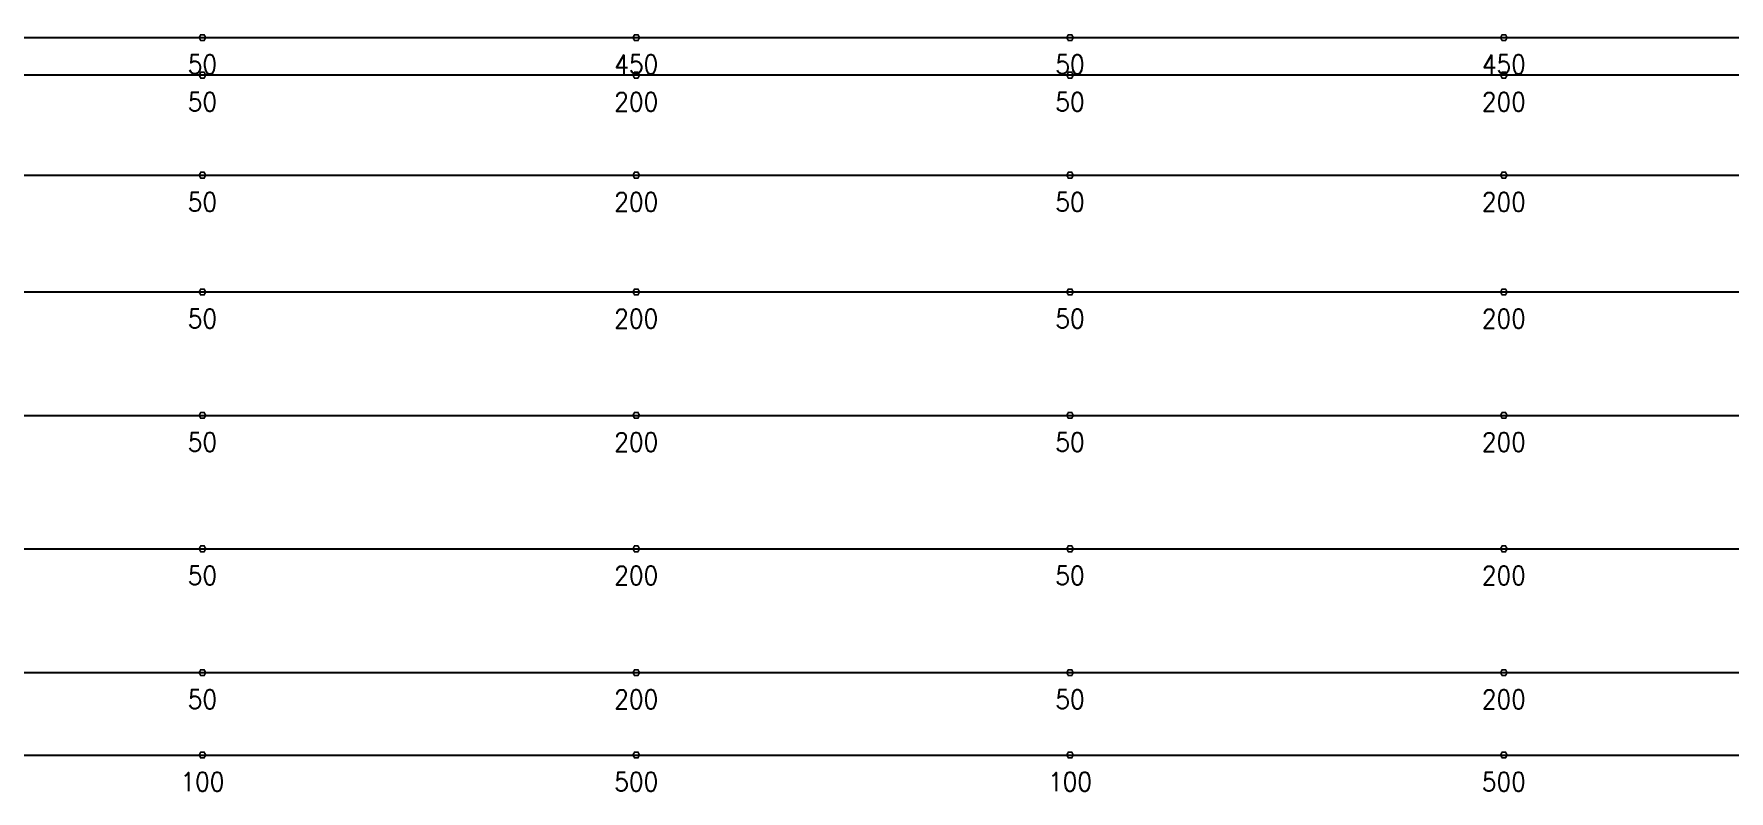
# Model space of a CAD drawing. Header units: millimetres. Extents: x 139404 to 589785, y -24714 to 48110.
# Drawn here: x 406230 to 426550, y 8715 to 17795 of the extents above; entities that cross this region are included whole.
import ezdxf
from ezdxf.enums import TextEntityAlignment as Align

# ---------------------------------------------------------------- set-up
doc = ezdxf.new("R2010")
doc.units = ezdxf.units.MM
doc.layers.get('0').update_dxf_attribs({"lineweight": 20})
doc.layers.add('ARES_TAG', color=3, linetype='Continuous')
doc.layers.add('NDC_S_TENDON', color=10, linetype='Continuous')
doc.layers.add('Current_plane_Column', color=7, linetype='Continuous', true_color=0x4b00ff)
doc.layers.add('NDC_LCAP', color=87, linetype='Continuous', plot=False)
doc.layers.add('NDC_S-TENDON', color=6, linetype='Continuous', lineweight=35)
doc.layers.add('NDC_S_ANNO', color=7, linetype='Continuous', lineweight=20)
doc.styles.add('ARES_BIGTEXT', font='VHARIALN.TTF')
doc.styles.add('ARES_ROMANS_0.36', font='romans.shx', dxfattribs={"width": 0.36, "bigfont": 'vns.shx'})
doc.styles.get("Standard").update_dxf_attribs({"font": 'arial.ttf'})

# ---------------------------------------------------------------- blocks, each defined once
blk = doc.blocks.new('*U189')
at = {"layer": 'NDC_S_TENDON'}
blk.add_line((5123, 0), (46414, 0), dxfattribs=at)
at = {"layer": 'ARES_TAG', "style": 'ARES_ROMANS_0.36', "width": 0.36}
blk.add_attdef('S3', text='', height=375, dxfattribs=at).set_placement((-8132, 0), align=Align.MIDDLE_CENTER)
at = {"layer": 'NDC_LCAP', "style": 'ARES_BIGTEXT'}
blk.add_attdef('L', text='', height=350, dxfattribs=at).set_placement((-8863, 0), align=Align.MIDDLE_RIGHT)
blk = doc.blocks.new('*U171')
at = {"layer": 'NDC_S_TENDON'}
blk.add_line((5123, 0), (45824, 0), dxfattribs=at)
at = {"layer": 'ARES_TAG', "style": 'ARES_ROMANS_0.36', "width": 0.36}
blk.add_attdef('S3', text='', height=375, dxfattribs=at).set_placement((-9635, 0), align=Align.MIDDLE_CENTER)
at = {"layer": 'NDC_LCAP', "style": 'ARES_BIGTEXT'}
blk.add_attdef('L', text='', height=350, dxfattribs=at).set_placement((-10366, 0), align=Align.MIDDLE_RIGHT)
blk = doc.blocks.new('*U182')
at = {"layer": 'NDC_S_TENDON'}
blk.add_line((5123, 0), (45799, 0), dxfattribs=at)
at = {"layer": 'ARES_TAG', "style": 'ARES_ROMANS_0.36', "width": 0.36}
blk.add_attdef('S3', text='', height=375, dxfattribs=at).set_placement((-8761, 0), align=Align.MIDDLE_CENTER)
at = {"layer": 'NDC_LCAP', "style": 'ARES_BIGTEXT'}
blk.add_attdef('L', text='', height=350, dxfattribs=at).set_placement((-9492, 0), align=Align.MIDDLE_RIGHT)
blk = doc.blocks.new('*U183')
at = {"layer": 'NDC_S_TENDON'}
blk.add_line((5123, 0), (46209, 0), dxfattribs=at)
at = {"layer": 'ARES_TAG', "style": 'ARES_ROMANS_0.36', "width": 0.36}
blk.add_attdef('S3', text='', height=375, dxfattribs=at).set_placement((-8351, 0), align=Align.MIDDLE_CENTER)
at = {"layer": 'NDC_LCAP', "style": 'ARES_BIGTEXT'}
blk.add_attdef('L', text='', height=350, dxfattribs=at).set_placement((-9082, 0), align=Align.MIDDLE_RIGHT)
blk = doc.blocks.new('*U187')
at = {"layer": 'NDC_S_TENDON'}
blk.add_line((5123, 0), (46286, 0), dxfattribs=at)
at = {"layer": 'ARES_TAG', "style": 'ARES_ROMANS_0.36', "width": 0.36}
blk.add_attdef('S3', text='', height=375, dxfattribs=at).set_placement((-8269, 0), align=Align.MIDDLE_CENTER)
at = {"layer": 'NDC_LCAP', "style": 'ARES_BIGTEXT'}
blk.add_attdef('L', text='', height=350, dxfattribs=at).set_placement((-9000, 0), align=Align.MIDDLE_RIGHT)
blk = doc.blocks.new('*U188')
at = {"layer": 'NDC_S_TENDON'}
blk.add_line((5123, 0), (46440, 0), dxfattribs=at)
at = {"layer": 'ARES_TAG', "style": 'ARES_ROMANS_0.36', "width": 0.36}
blk.add_attdef('S3', text='', height=375, dxfattribs=at).set_placement((-8115, 0), align=Align.MIDDLE_CENTER)
at = {"layer": 'NDC_LCAP', "style": 'ARES_BIGTEXT'}
blk.add_attdef('L', text='', height=350, dxfattribs=at).set_placement((-8846, 0), align=Align.MIDDLE_RIGHT)
blk = doc.blocks.new('*U174')
at = {"layer": 'NDC_S_TENDON'}
blk.add_line((-16450, 0), (25150, 0), dxfattribs=at)
at = {"layer": 'ARES_TAG', "style": 'ARES_ROMANS_0.36', "width": 0.36}
blk.add_attdef('S3', text='', height=375, dxfattribs=at).set_placement((-20180, 0), align=Align.MIDDLE_CENTER)
at = {"layer": 'NDC_LCAP', "style": 'ARES_BIGTEXT'}
blk.add_attdef('L', text='', height=350, dxfattribs=at).set_placement((-20911, 0), align=Align.MIDDLE_RIGHT)
blk = doc.blocks.new('*U173')
at = {"layer": 'NDC_S_TENDON'}
blk.add_line((-16450, 0), (25150, 0), dxfattribs=at)
at = {"layer": 'ARES_TAG', "style": 'ARES_ROMANS_0.36', "width": 0.36}
blk.add_attdef('S3', text='', height=375, rotation=0.2908, dxfattribs=at).set_placement((-20180, -19), align=Align.MIDDLE_CENTER)
at = {"layer": 'NDC_LCAP', "style": 'ARES_BIGTEXT'}
blk.add_attdef('L', text='', height=350, rotation=0.2908, dxfattribs=at).set_placement((-20911, -23), align=Align.MIDDLE_RIGHT)
blk = doc.blocks.new('TDX')
at = {"layer": 'NDC_S-TENDON', "linetype": 'Continuous'}
for points, elevation in [([(25690, 8250, 20, 20, 0), (25670, 8285, 20, 20, 0), (25630, 8285, 20, 20, 0), (25610, 8250, 20, 20, 0), (25630, 8215, 20, 20, 0), (25670, 8215, 20, 20, 0)], 2550), ([(25690, 8250, 20, 20, 0), (25670, 8285, 20, 20, 0), (25630, 8285, 20, 20, 0), (25610, 8250, 20, 20, 0), (25630, 8215, 20, 20, 0), (25670, 8215, 20, 20, 0)], 2550), ([(25690, 8250, 20, 20, 0), (25670, 8285, 20, 20, 0), (25630, 8285, 20, 20, 0), (25610, 8250, 20, 20, 0), (25630, 8215, 20, 20, 0), (25670, 8215, 20, 20, 0)], 2622), ([(25690, 8250, 20, 20, 0), (25670, 8285, 20, 20, 0), (25630, 8285, 20, 20, 0), (25610, 8250, 20, 20, 0), (25630, 8215, 20, 20, 0), (25670, 8215, 20, 20, 0)], 2622), ([(30890, 8250, 20, 20, 0), (30870, 8285, 20, 20, 0), (30830, 8285, 20, 20, 0), (30810, 8250, 20, 20, 0), (30830, 8215, 20, 20, 0), (30870, 8215, 20, 20, 0)], 2950), ([(30890, 8250, 20, 20, 0), (30870, 8285, 20, 20, 0), (30830, 8285, 20, 20, 0), (30810, 8250, 20, 20, 0), (30830, 8215, 20, 20, 0), (30870, 8215, 20, 20, 0)], 2950), ([(30890, 8250, 20, 20, 0), (30870, 8285, 20, 20, 0), (30830, 8285, 20, 20, 0), (30810, 8250, 20, 20, 0), (30830, 8215, 20, 20, 0), (30870, 8215, 20, 20, 0)], 2950), ([(30890, 8250, 20, 20, 0), (30870, 8285, 20, 20, 0), (30830, 8285, 20, 20, 0), (30810, 8250, 20, 20, 0), (30830, 8215, 20, 20, 0), (30870, 8215, 20, 20, 0)], 2950), ([(30890, 8250, 20, 20, 0), (30870, 8285, 20, 20, 0), (30830, 8285, 20, 20, 0), (30810, 8250, 20, 20, 0), (30830, 8215, 20, 20, 0), (30870, 8215, 20, 20, 0)], 3022), ([(30890, 8250, 20, 20, 0), (30870, 8285, 20, 20, 0), (30830, 8285, 20, 20, 0), (30810, 8250, 20, 20, 0), (30830, 8215, 20, 20, 0), (30870, 8215, 20, 20, 0)], 3022), ([(30890, 8250, 20, 20, 0), (30870, 8285, 20, 20, 0), (30830, 8285, 20, 20, 0), (30810, 8250, 20, 20, 0), (30830, 8215, 20, 20, 0), (30870, 8215, 20, 20, 0)], 3022), ([(30890, 8250, 20, 20, 0), (30870, 8285, 20, 20, 0), (30830, 8285, 20, 20, 0), (30810, 8250, 20, 20, 0), (30830, 8215, 20, 20, 0), (30870, 8215, 20, 20, 0)], 3022), ([(36090, 8250, 20, 20, 0), (36070, 8285, 20, 20, 0), (36030, 8285, 20, 20, 0), (36010, 8250, 20, 20, 0), (36030, 8215, 20, 20, 0), (36070, 8215, 20, 20, 0)], 2550), ([(36090, 8250, 20, 20, 0), (36070, 8285, 20, 20, 0), (36030, 8285, 20, 20, 0), (36010, 8250, 20, 20, 0), (36030, 8215, 20, 20, 0), (36070, 8215, 20, 20, 0)], 2550), ([(36090, 8250, 20, 20, 0), (36070, 8285, 20, 20, 0), (36030, 8285, 20, 20, 0), (36010, 8250, 20, 20, 0), (36030, 8215, 20, 20, 0), (36070, 8215, 20, 20, 0)], 2622), ([(36090, 8250, 20, 20, 0), (36070, 8285, 20, 20, 0), (36030, 8285, 20, 20, 0), (36010, 8250, 20, 20, 0), (36030, 8215, 20, 20, 0), (36070, 8215, 20, 20, 0)], 2622), ([(41290, 8250, 20, 20, 0), (41270, 8285, 20, 20, 0), (41230, 8285, 20, 20, 0), (41210, 8250, 20, 20, 0), (41230, 8215, 20, 20, 0), (41270, 8215, 20, 20, 0)], 2950), ([(41290, 8250, 20, 20, 0), (41270, 8285, 20, 20, 0), (41230, 8285, 20, 20, 0), (41210, 8250, 20, 20, 0), (41230, 8215, 20, 20, 0), (41270, 8215, 20, 20, 0)], 2950), ([(41290, 8250, 20, 20, 0), (41270, 8285, 20, 20, 0), (41230, 8285, 20, 20, 0), (41210, 8250, 20, 20, 0), (41230, 8215, 20, 20, 0), (41270, 8215, 20, 20, 0)], 2950), ([(41290, 8250, 20, 20, 0), (41270, 8285, 20, 20, 0), (41230, 8285, 20, 20, 0), (41210, 8250, 20, 20, 0), (41230, 8215, 20, 20, 0), (41270, 8215, 20, 20, 0)], 2950), ([(41290, 8250, 20, 20, 0), (41270, 8285, 20, 20, 0), (41230, 8285, 20, 20, 0), (41210, 8250, 20, 20, 0), (41230, 8215, 20, 20, 0), (41270, 8215, 20, 20, 0)], 3022), ([(41290, 8250, 20, 20, 0), (41270, 8285, 20, 20, 0), (41230, 8285, 20, 20, 0), (41210, 8250, 20, 20, 0), (41230, 8215, 20, 20, 0), (41270, 8215, 20, 20, 0)], 3022), ([(41290, 8250, 20, 20, 0), (41270, 8285, 20, 20, 0), (41230, 8285, 20, 20, 0), (41210, 8250, 20, 20, 0), (41230, 8215, 20, 20, 0), (41270, 8215, 20, 20, 0)], 3022), ([(41290, 8250, 20, 20, 0), (41270, 8285, 20, 20, 0), (41230, 8285, 20, 20, 0), (41210, 8250, 20, 20, 0), (41230, 8215, 20, 20, 0), (41270, 8215, 20, 20, 0)], 3022), ([(25690, 7800, 20, 20, 0), (25670, 7834, 20, 20, 0), (25630, 7834, 20, 20, 0), (25610, 7800, 20, 20, 0), (25630, 7765, 20, 20, 0), (25670, 7765, 20, 20, 0)], 2800), ([(25690, 7800, 20, 20, 0), (25670, 7834, 20, 20, 0), (25630, 7834, 20, 20, 0), (25610, 7800, 20, 20, 0), (25630, 7765, 20, 20, 0), (25670, 7765, 20, 20, 0)], 2800), ([(25690, 7800, 20, 20, 0), (25670, 7834, 20, 20, 0), (25630, 7834, 20, 20, 0), (25610, 7800, 20, 20, 0), (25630, 7765, 20, 20, 0), (25670, 7765, 20, 20, 0)], 2872), ([(25690, 7800, 20, 20, 0), (25670, 7834, 20, 20, 0), (25630, 7834, 20, 20, 0), (25610, 7800, 20, 20, 0), (25630, 7765, 20, 20, 0), (25670, 7765, 20, 20, 0)], 2872), ([(30890, 7800, 20, 20, 0), (30870, 7834, 20, 20, 0), (30830, 7834, 20, 20, 0), (30810, 7800, 20, 20, 0), (30830, 7765, 20, 20, 0), (30870, 7765, 20, 20, 0)], 2950), ([(30890, 7800, 20, 20, 0), (30870, 7834, 20, 20, 0), (30830, 7834, 20, 20, 0), (30810, 7800, 20, 20, 0), (30830, 7765, 20, 20, 0), (30870, 7765, 20, 20, 0)], 2950), ([(30890, 7800, 20, 20, 0), (30870, 7834, 20, 20, 0), (30830, 7834, 20, 20, 0), (30810, 7800, 20, 20, 0), (30830, 7765, 20, 20, 0), (30870, 7765, 20, 20, 0)], 2950), ([(30890, 7800, 20, 20, 0), (30870, 7834, 20, 20, 0), (30830, 7834, 20, 20, 0), (30810, 7800, 20, 20, 0), (30830, 7765, 20, 20, 0), (30870, 7765, 20, 20, 0)], 2950), ([(30890, 7800, 20, 20, 0), (30870, 7834, 20, 20, 0), (30830, 7834, 20, 20, 0), (30810, 7800, 20, 20, 0), (30830, 7765, 20, 20, 0), (30870, 7765, 20, 20, 0)], 3022), ([(30890, 7800, 20, 20, 0), (30870, 7834, 20, 20, 0), (30830, 7834, 20, 20, 0), (30810, 7800, 20, 20, 0), (30830, 7765, 20, 20, 0), (30870, 7765, 20, 20, 0)], 3022), ([(30890, 7800, 20, 20, 0), (30870, 7834, 20, 20, 0), (30830, 7834, 20, 20, 0), (30810, 7800, 20, 20, 0), (30830, 7765, 20, 20, 0), (30870, 7765, 20, 20, 0)], 3022), ([(30890, 7800, 20, 20, 0), (30870, 7834, 20, 20, 0), (30830, 7834, 20, 20, 0), (30810, 7800, 20, 20, 0), (30830, 7765, 20, 20, 0), (30870, 7765, 20, 20, 0)], 3022), ([(36090, 7800, 20, 20, 0), (36070, 7834, 20, 20, 0), (36030, 7834, 20, 20, 0), (36010, 7800, 20, 20, 0), (36030, 7765, 20, 20, 0), (36070, 7765, 20, 20, 0)], 2800), ([(36090, 7800, 20, 20, 0), (36070, 7834, 20, 20, 0), (36030, 7834, 20, 20, 0), (36010, 7800, 20, 20, 0), (36030, 7765, 20, 20, 0), (36070, 7765, 20, 20, 0)], 2800), ([(36090, 7800, 20, 20, 0), (36070, 7834, 20, 20, 0), (36030, 7834, 20, 20, 0), (36010, 7800, 20, 20, 0), (36030, 7765, 20, 20, 0), (36070, 7765, 20, 20, 0)], 2872), ([(36090, 7800, 20, 20, 0), (36070, 7834, 20, 20, 0), (36030, 7834, 20, 20, 0), (36010, 7800, 20, 20, 0), (36030, 7765, 20, 20, 0), (36070, 7765, 20, 20, 0)], 2872), ([(41290, 7800, 20, 20, 0), (41270, 7834, 20, 20, 0), (41230, 7834, 20, 20, 0), (41210, 7800, 20, 20, 0), (41230, 7765, 20, 20, 0), (41270, 7765, 20, 20, 0)], 2950), ([(41290, 7800, 20, 20, 0), (41270, 7834, 20, 20, 0), (41230, 7834, 20, 20, 0), (41210, 7800, 20, 20, 0), (41230, 7765, 20, 20, 0), (41270, 7765, 20, 20, 0)], 2950), ([(41290, 7800, 20, 20, 0), (41270, 7834, 20, 20, 0), (41230, 7834, 20, 20, 0), (41210, 7800, 20, 20, 0), (41230, 7765, 20, 20, 0), (41270, 7765, 20, 20, 0)], 2950), ([(41290, 7800, 20, 20, 0), (41270, 7834, 20, 20, 0), (41230, 7834, 20, 20, 0), (41210, 7800, 20, 20, 0), (41230, 7765, 20, 20, 0), (41270, 7765, 20, 20, 0)], 2950), ([(41290, 7800, 20, 20, 0), (41270, 7834, 20, 20, 0), (41230, 7834, 20, 20, 0), (41210, 7800, 20, 20, 0), (41230, 7765, 20, 20, 0), (41270, 7765, 20, 20, 0)], 3022), ([(41290, 7800, 20, 20, 0), (41270, 7834, 20, 20, 0), (41230, 7834, 20, 20, 0), (41210, 7800, 20, 20, 0), (41230, 7765, 20, 20, 0), (41270, 7765, 20, 20, 0)], 3022), ([(41290, 7800, 20, 20, 0), (41270, 7834, 20, 20, 0), (41230, 7834, 20, 20, 0), (41210, 7800, 20, 20, 0), (41230, 7765, 20, 20, 0), (41270, 7765, 20, 20, 0)], 3022), ([(41290, 7800, 20, 20, 0), (41270, 7834, 20, 20, 0), (41230, 7834, 20, 20, 0), (41210, 7800, 20, 20, 0), (41230, 7765, 20, 20, 0), (41270, 7765, 20, 20, 0)], 3022), ([(25690, 6600, 20, 20, 0), (25670, 6635, 20, 20, 0), (25630, 6635, 20, 20, 0), (25610, 6600, 20, 20, 0), (25630, 6565, 20, 20, 0), (25670, 6565, 20, 20, 0)], 2800), ([(25690, 6600, 20, 20, 0), (25670, 6635, 20, 20, 0), (25630, 6635, 20, 20, 0), (25610, 6600, 20, 20, 0), (25630, 6565, 20, 20, 0), (25670, 6565, 20, 20, 0)], 2800), ([(25690, 6600, 20, 20, 0), (25670, 6635, 20, 20, 0), (25630, 6635, 20, 20, 0), (25610, 6600, 20, 20, 0), (25630, 6565, 20, 20, 0), (25670, 6565, 20, 20, 0)], 2872), ([(25690, 6600, 20, 20, 0), (25670, 6635, 20, 20, 0), (25630, 6635, 20, 20, 0), (25610, 6600, 20, 20, 0), (25630, 6565, 20, 20, 0), (25670, 6565, 20, 20, 0)], 2872), ([(30890, 6600, 20, 20, 0), (30870, 6635, 20, 20, 0), (30830, 6635, 20, 20, 0), (30810, 6600, 20, 20, 0), (30830, 6565, 20, 20, 0), (30870, 6565, 20, 20, 0)], 2950), ([(30890, 6600, 20, 20, 0), (30870, 6635, 20, 20, 0), (30830, 6635, 20, 20, 0), (30810, 6600, 20, 20, 0), (30830, 6565, 20, 20, 0), (30870, 6565, 20, 20, 0)], 2950), ([(30890, 6600, 20, 20, 0), (30870, 6635, 20, 20, 0), (30830, 6635, 20, 20, 0), (30810, 6600, 20, 20, 0), (30830, 6565, 20, 20, 0), (30870, 6565, 20, 20, 0)], 2950), ([(30890, 6600, 20, 20, 0), (30870, 6635, 20, 20, 0), (30830, 6635, 20, 20, 0), (30810, 6600, 20, 20, 0), (30830, 6565, 20, 20, 0), (30870, 6565, 20, 20, 0)], 2950), ([(30890, 6600, 20, 20, 0), (30870, 6635, 20, 20, 0), (30830, 6635, 20, 20, 0), (30810, 6600, 20, 20, 0), (30830, 6565, 20, 20, 0), (30870, 6565, 20, 20, 0)], 3022), ([(30890, 6600, 20, 20, 0), (30870, 6635, 20, 20, 0), (30830, 6635, 20, 20, 0), (30810, 6600, 20, 20, 0), (30830, 6565, 20, 20, 0), (30870, 6565, 20, 20, 0)], 3022), ([(30890, 6600, 20, 20, 0), (30870, 6635, 20, 20, 0), (30830, 6635, 20, 20, 0), (30810, 6600, 20, 20, 0), (30830, 6565, 20, 20, 0), (30870, 6565, 20, 20, 0)], 3022), ([(30890, 6600, 20, 20, 0), (30870, 6635, 20, 20, 0), (30830, 6635, 20, 20, 0), (30810, 6600, 20, 20, 0), (30830, 6565, 20, 20, 0), (30870, 6565, 20, 20, 0)], 3022), ([(36090, 6600, 20, 20, 0), (36070, 6635, 20, 20, 0), (36030, 6635, 20, 20, 0), (36010, 6600, 20, 20, 0), (36030, 6565, 20, 20, 0), (36070, 6565, 20, 20, 0)], 2800), ([(36090, 6600, 20, 20, 0), (36070, 6635, 20, 20, 0), (36030, 6635, 20, 20, 0), (36010, 6600, 20, 20, 0), (36030, 6565, 20, 20, 0), (36070, 6565, 20, 20, 0)], 2800), ([(36090, 6600, 20, 20, 0), (36070, 6635, 20, 20, 0), (36030, 6635, 20, 20, 0), (36010, 6600, 20, 20, 0), (36030, 6565, 20, 20, 0), (36070, 6565, 20, 20, 0)], 2872), ([(36090, 6600, 20, 20, 0), (36070, 6635, 20, 20, 0), (36030, 6635, 20, 20, 0), (36010, 6600, 20, 20, 0), (36030, 6565, 20, 20, 0), (36070, 6565, 20, 20, 0)], 2872), ([(41290, 6600, 20, 20, 0), (41270, 6635, 20, 20, 0), (41230, 6635, 20, 20, 0), (41210, 6600, 20, 20, 0), (41230, 6565, 20, 20, 0), (41270, 6565, 20, 20, 0)], 2950), ([(41290, 6600, 20, 20, 0), (41270, 6635, 20, 20, 0), (41230, 6635, 20, 20, 0), (41210, 6600, 20, 20, 0), (41230, 6565, 20, 20, 0), (41270, 6565, 20, 20, 0)], 2950), ([(41290, 6600, 20, 20, 0), (41270, 6635, 20, 20, 0), (41230, 6635, 20, 20, 0), (41210, 6600, 20, 20, 0), (41230, 6565, 20, 20, 0), (41270, 6565, 20, 20, 0)], 2950), ([(41290, 6600, 20, 20, 0), (41270, 6635, 20, 20, 0), (41230, 6635, 20, 20, 0), (41210, 6600, 20, 20, 0), (41230, 6565, 20, 20, 0), (41270, 6565, 20, 20, 0)], 2950), ([(41290, 6600, 20, 20, 0), (41270, 6635, 20, 20, 0), (41230, 6635, 20, 20, 0), (41210, 6600, 20, 20, 0), (41230, 6565, 20, 20, 0), (41270, 6565, 20, 20, 0)], 3022), ([(41290, 6600, 20, 20, 0), (41270, 6635, 20, 20, 0), (41230, 6635, 20, 20, 0), (41210, 6600, 20, 20, 0), (41230, 6565, 20, 20, 0), (41270, 6565, 20, 20, 0)], 3022), ([(41290, 6600, 20, 20, 0), (41270, 6635, 20, 20, 0), (41230, 6635, 20, 20, 0), (41210, 6600, 20, 20, 0), (41230, 6565, 20, 20, 0), (41270, 6565, 20, 20, 0)], 3022), ([(41290, 6600, 20, 20, 0), (41270, 6635, 20, 20, 0), (41230, 6635, 20, 20, 0), (41210, 6600, 20, 20, 0), (41230, 6565, 20, 20, 0), (41270, 6565, 20, 20, 0)], 3022), ([(25690, 5200, 20, 20, 0), (25670, 5235, 20, 20, 0), (25630, 5235, 20, 20, 0), (25610, 5200, 20, 20, 0), (25630, 5165, 20, 20, 0), (25670, 5165, 20, 20, 0)], 2800), ([(25690, 5200, 20, 20, 0), (25670, 5235, 20, 20, 0), (25630, 5235, 20, 20, 0), (25610, 5200, 20, 20, 0), (25630, 5165, 20, 20, 0), (25670, 5165, 20, 20, 0)], 2800), ([(25690, 5200, 20, 20, 0), (25670, 5235, 20, 20, 0), (25630, 5235, 20, 20, 0), (25610, 5200, 20, 20, 0), (25630, 5165, 20, 20, 0), (25670, 5165, 20, 20, 0)], 2872), ([(25690, 5200, 20, 20, 0), (25670, 5235, 20, 20, 0), (25630, 5235, 20, 20, 0), (25610, 5200, 20, 20, 0), (25630, 5165, 20, 20, 0), (25670, 5165, 20, 20, 0)], 2872), ([(30890, 5200, 20, 20, 0), (30870, 5235, 20, 20, 0), (30830, 5235, 20, 20, 0), (30810, 5200, 20, 20, 0), (30830, 5165, 20, 20, 0), (30870, 5165, 20, 20, 0)], 2950), ([(30890, 5200, 20, 20, 0), (30870, 5235, 20, 20, 0), (30830, 5235, 20, 20, 0), (30810, 5200, 20, 20, 0), (30830, 5165, 20, 20, 0), (30870, 5165, 20, 20, 0)], 2950), ([(30890, 5200, 20, 20, 0), (30870, 5235, 20, 20, 0), (30830, 5235, 20, 20, 0), (30810, 5200, 20, 20, 0), (30830, 5165, 20, 20, 0), (30870, 5165, 20, 20, 0)], 2950), ([(30890, 5200, 20, 20, 0), (30870, 5235, 20, 20, 0), (30830, 5235, 20, 20, 0), (30810, 5200, 20, 20, 0), (30830, 5165, 20, 20, 0), (30870, 5165, 20, 20, 0)], 2950), ([(30890, 5200, 20, 20, 0), (30870, 5235, 20, 20, 0), (30830, 5235, 20, 20, 0), (30810, 5200, 20, 20, 0), (30830, 5165, 20, 20, 0), (30870, 5165, 20, 20, 0)], 3022), ([(30890, 5200, 20, 20, 0), (30870, 5235, 20, 20, 0), (30830, 5235, 20, 20, 0), (30810, 5200, 20, 20, 0), (30830, 5165, 20, 20, 0), (30870, 5165, 20, 20, 0)], 3022), ([(30890, 5200, 20, 20, 0), (30870, 5235, 20, 20, 0), (30830, 5235, 20, 20, 0), (30810, 5200, 20, 20, 0), (30830, 5165, 20, 20, 0), (30870, 5165, 20, 20, 0)], 3022), ([(30890, 5200, 20, 20, 0), (30870, 5235, 20, 20, 0), (30830, 5235, 20, 20, 0), (30810, 5200, 20, 20, 0), (30830, 5165, 20, 20, 0), (30870, 5165, 20, 20, 0)], 3022), ([(36090, 5200, 20, 20, 0), (36070, 5235, 20, 20, 0), (36030, 5235, 20, 20, 0), (36010, 5200, 20, 20, 0), (36030, 5165, 20, 20, 0), (36070, 5165, 20, 20, 0)], 2800), ([(36090, 5200, 20, 20, 0), (36070, 5235, 20, 20, 0), (36030, 5235, 20, 20, 0), (36010, 5200, 20, 20, 0), (36030, 5165, 20, 20, 0), (36070, 5165, 20, 20, 0)], 2800), ([(36090, 5200, 20, 20, 0), (36070, 5235, 20, 20, 0), (36030, 5235, 20, 20, 0), (36010, 5200, 20, 20, 0), (36030, 5165, 20, 20, 0), (36070, 5165, 20, 20, 0)], 2872), ([(36090, 5200, 20, 20, 0), (36070, 5235, 20, 20, 0), (36030, 5235, 20, 20, 0), (36010, 5200, 20, 20, 0), (36030, 5165, 20, 20, 0), (36070, 5165, 20, 20, 0)], 2872), ([(41290, 5200, 20, 20, 0), (41270, 5235, 20, 20, 0), (41230, 5235, 20, 20, 0), (41210, 5200, 20, 20, 0), (41230, 5165, 20, 20, 0), (41270, 5165, 20, 20, 0)], 2950), ([(41290, 5200, 20, 20, 0), (41270, 5235, 20, 20, 0), (41230, 5235, 20, 20, 0), (41210, 5200, 20, 20, 0), (41230, 5165, 20, 20, 0), (41270, 5165, 20, 20, 0)], 2950), ([(41290, 5200, 20, 20, 0), (41270, 5235, 20, 20, 0), (41230, 5235, 20, 20, 0), (41210, 5200, 20, 20, 0), (41230, 5165, 20, 20, 0), (41270, 5165, 20, 20, 0)], 2950), ([(41290, 5200, 20, 20, 0), (41270, 5235, 20, 20, 0), (41230, 5235, 20, 20, 0), (41210, 5200, 20, 20, 0), (41230, 5165, 20, 20, 0), (41270, 5165, 20, 20, 0)], 2950), ([(41290, 5200, 20, 20, 0), (41270, 5235, 20, 20, 0), (41230, 5235, 20, 20, 0), (41210, 5200, 20, 20, 0), (41230, 5165, 20, 20, 0), (41270, 5165, 20, 20, 0)], 3022), ([(41290, 5200, 20, 20, 0), (41270, 5235, 20, 20, 0), (41230, 5235, 20, 20, 0), (41210, 5200, 20, 20, 0), (41230, 5165, 20, 20, 0), (41270, 5165, 20, 20, 0)], 3022), ([(41290, 5200, 20, 20, 0), (41270, 5235, 20, 20, 0), (41230, 5235, 20, 20, 0), (41210, 5200, 20, 20, 0), (41230, 5165, 20, 20, 0), (41270, 5165, 20, 20, 0)], 3022), ([(41290, 5200, 20, 20, 0), (41270, 5235, 20, 20, 0), (41230, 5235, 20, 20, 0), (41210, 5200, 20, 20, 0), (41230, 5165, 20, 20, 0), (41270, 5165, 20, 20, 0)], 3022), ([(25690, 3720, 20, 20, 0), (25670, 3755, 20, 20, 0), (25630, 3755, 20, 20, 0), (25610, 3720, 20, 20, 0), (25630, 3685, 20, 20, 0), (25670, 3685, 20, 20, 0)], 2800), ([(25690, 3720, 20, 20, 0), (25670, 3755, 20, 20, 0), (25630, 3755, 20, 20, 0), (25610, 3720, 20, 20, 0), (25630, 3685, 20, 20, 0), (25670, 3685, 20, 20, 0)], 2800), ([(25690, 3720, 20, 20, 0), (25670, 3755, 20, 20, 0), (25630, 3755, 20, 20, 0), (25610, 3720, 20, 20, 0), (25630, 3685, 20, 20, 0), (25670, 3685, 20, 20, 0)], 2872), ([(25690, 3720, 20, 20, 0), (25670, 3755, 20, 20, 0), (25630, 3755, 20, 20, 0), (25610, 3720, 20, 20, 0), (25630, 3685, 20, 20, 0), (25670, 3685, 20, 20, 0)], 2872), ([(30890, 3720, 20, 20, 0), (30870, 3755, 20, 20, 0), (30830, 3755, 20, 20, 0), (30810, 3720, 20, 20, 0), (30830, 3685, 20, 20, 0), (30870, 3685, 20, 20, 0)], 2950), ([(30890, 3720, 20, 20, 0), (30870, 3755, 20, 20, 0), (30830, 3755, 20, 20, 0), (30810, 3720, 20, 20, 0), (30830, 3685, 20, 20, 0), (30870, 3685, 20, 20, 0)], 2950), ([(30890, 3720, 20, 20, 0), (30870, 3755, 20, 20, 0), (30830, 3755, 20, 20, 0), (30810, 3720, 20, 20, 0), (30830, 3685, 20, 20, 0), (30870, 3685, 20, 20, 0)], 2950), ([(30890, 3720, 20, 20, 0), (30870, 3755, 20, 20, 0), (30830, 3755, 20, 20, 0), (30810, 3720, 20, 20, 0), (30830, 3685, 20, 20, 0), (30870, 3685, 20, 20, 0)], 2950), ([(30890, 3720, 20, 20, 0), (30870, 3755, 20, 20, 0), (30830, 3755, 20, 20, 0), (30810, 3720, 20, 20, 0), (30830, 3685, 20, 20, 0), (30870, 3685, 20, 20, 0)], 3022), ([(30890, 3720, 20, 20, 0), (30870, 3755, 20, 20, 0), (30830, 3755, 20, 20, 0), (30810, 3720, 20, 20, 0), (30830, 3685, 20, 20, 0), (30870, 3685, 20, 20, 0)], 3022), ([(30890, 3720, 20, 20, 0), (30870, 3755, 20, 20, 0), (30830, 3755, 20, 20, 0), (30810, 3720, 20, 20, 0), (30830, 3685, 20, 20, 0), (30870, 3685, 20, 20, 0)], 3022), ([(30890, 3720, 20, 20, 0), (30870, 3755, 20, 20, 0), (30830, 3755, 20, 20, 0), (30810, 3720, 20, 20, 0), (30830, 3685, 20, 20, 0), (30870, 3685, 20, 20, 0)], 3022), ([(36090, 3720, 20, 20, 0), (36070, 3755, 20, 20, 0), (36030, 3755, 20, 20, 0), (36010, 3720, 20, 20, 0), (36030, 3685, 20, 20, 0), (36070, 3685, 20, 20, 0)], 2800), ([(36090, 3720, 20, 20, 0), (36070, 3755, 20, 20, 0), (36030, 3755, 20, 20, 0), (36010, 3720, 20, 20, 0), (36030, 3685, 20, 20, 0), (36070, 3685, 20, 20, 0)], 2800), ([(36090, 3720, 20, 20, 0), (36070, 3755, 20, 20, 0), (36030, 3755, 20, 20, 0), (36010, 3720, 20, 20, 0), (36030, 3685, 20, 20, 0), (36070, 3685, 20, 20, 0)], 2872), ([(36090, 3720, 20, 20, 0), (36070, 3755, 20, 20, 0), (36030, 3755, 20, 20, 0), (36010, 3720, 20, 20, 0), (36030, 3685, 20, 20, 0), (36070, 3685, 20, 20, 0)], 2872), ([(41290, 3720, 20, 20, 0), (41270, 3755, 20, 20, 0), (41230, 3755, 20, 20, 0), (41210, 3720, 20, 20, 0), (41230, 3685, 20, 20, 0), (41270, 3685, 20, 20, 0)], 2950), ([(41290, 3720, 20, 20, 0), (41270, 3755, 20, 20, 0), (41230, 3755, 20, 20, 0), (41210, 3720, 20, 20, 0), (41230, 3685, 20, 20, 0), (41270, 3685, 20, 20, 0)], 2950), ([(41290, 3720, 20, 20, 0), (41270, 3755, 20, 20, 0), (41230, 3755, 20, 20, 0), (41210, 3720, 20, 20, 0), (41230, 3685, 20, 20, 0), (41270, 3685, 20, 20, 0)], 2950), ([(41290, 3720, 20, 20, 0), (41270, 3755, 20, 20, 0), (41230, 3755, 20, 20, 0), (41210, 3720, 20, 20, 0), (41230, 3685, 20, 20, 0), (41270, 3685, 20, 20, 0)], 2950), ([(41290, 3720, 20, 20, 0), (41270, 3755, 20, 20, 0), (41230, 3755, 20, 20, 0), (41210, 3720, 20, 20, 0), (41230, 3685, 20, 20, 0), (41270, 3685, 20, 20, 0)], 3022), ([(41290, 3720, 20, 20, 0), (41270, 3755, 20, 20, 0), (41230, 3755, 20, 20, 0), (41210, 3720, 20, 20, 0), (41230, 3685, 20, 20, 0), (41270, 3685, 20, 20, 0)], 3022), ([(41290, 3720, 20, 20, 0), (41270, 3755, 20, 20, 0), (41230, 3755, 20, 20, 0), (41210, 3720, 20, 20, 0), (41230, 3685, 20, 20, 0), (41270, 3685, 20, 20, 0)], 3022), ([(41290, 3720, 20, 20, 0), (41270, 3755, 20, 20, 0), (41230, 3755, 20, 20, 0), (41210, 3720, 20, 20, 0), (41230, 3685, 20, 20, 0), (41270, 3685, 20, 20, 0)], 3022), ([(25690, 2120, 20, 20, 0), (25670, 2155, 20, 20, 0), (25630, 2155, 20, 20, 0), (25610, 2120, 20, 20, 0), (25630, 2085, 20, 20, 0), (25670, 2085, 20, 20, 0)], 2800), ([(25690, 2120, 20, 20, 0), (25670, 2155, 20, 20, 0), (25630, 2155, 20, 20, 0), (25610, 2120, 20, 20, 0), (25630, 2085, 20, 20, 0), (25670, 2085, 20, 20, 0)], 2800), ([(25690, 2120, 20, 20, 0), (25670, 2155, 20, 20, 0), (25630, 2155, 20, 20, 0), (25610, 2120, 20, 20, 0), (25630, 2085, 20, 20, 0), (25670, 2085, 20, 20, 0)], 2872), ([(25690, 2120, 20, 20, 0), (25670, 2155, 20, 20, 0), (25630, 2155, 20, 20, 0), (25610, 2120, 20, 20, 0), (25630, 2085, 20, 20, 0), (25670, 2085, 20, 20, 0)], 2872), ([(30890, 2120, 20, 20, 0), (30870, 2155, 20, 20, 0), (30830, 2155, 20, 20, 0), (30810, 2120, 20, 20, 0), (30830, 2085, 20, 20, 0), (30870, 2085, 20, 20, 0)], 2950), ([(30890, 2120, 20, 20, 0), (30870, 2155, 20, 20, 0), (30830, 2155, 20, 20, 0), (30810, 2120, 20, 20, 0), (30830, 2085, 20, 20, 0), (30870, 2085, 20, 20, 0)], 2950), ([(30890, 2120, 20, 20, 0), (30870, 2155, 20, 20, 0), (30830, 2155, 20, 20, 0), (30810, 2120, 20, 20, 0), (30830, 2085, 20, 20, 0), (30870, 2085, 20, 20, 0)], 2950), ([(30890, 2120, 20, 20, 0), (30870, 2155, 20, 20, 0), (30830, 2155, 20, 20, 0), (30810, 2120, 20, 20, 0), (30830, 2085, 20, 20, 0), (30870, 2085, 20, 20, 0)], 2950), ([(30890, 2120, 20, 20, 0), (30870, 2155, 20, 20, 0), (30830, 2155, 20, 20, 0), (30810, 2120, 20, 20, 0), (30830, 2085, 20, 20, 0), (30870, 2085, 20, 20, 0)], 3022), ([(30890, 2120, 20, 20, 0), (30870, 2155, 20, 20, 0), (30830, 2155, 20, 20, 0), (30810, 2120, 20, 20, 0), (30830, 2085, 20, 20, 0), (30870, 2085, 20, 20, 0)], 3022), ([(30890, 2120, 20, 20, 0), (30870, 2155, 20, 20, 0), (30830, 2155, 20, 20, 0), (30810, 2120, 20, 20, 0), (30830, 2085, 20, 20, 0), (30870, 2085, 20, 20, 0)], 3022), ([(30890, 2120, 20, 20, 0), (30870, 2155, 20, 20, 0), (30830, 2155, 20, 20, 0), (30810, 2120, 20, 20, 0), (30830, 2085, 20, 20, 0), (30870, 2085, 20, 20, 0)], 3022), ([(36090, 2120, 20, 20, 0), (36070, 2155, 20, 20, 0), (36030, 2155, 20, 20, 0), (36010, 2120, 20, 20, 0), (36030, 2085, 20, 20, 0), (36070, 2085, 20, 20, 0)], 2800), ([(36090, 2120, 20, 20, 0), (36070, 2155, 20, 20, 0), (36030, 2155, 20, 20, 0), (36010, 2120, 20, 20, 0), (36030, 2085, 20, 20, 0), (36070, 2085, 20, 20, 0)], 2800), ([(36090, 2120, 20, 20, 0), (36070, 2155, 20, 20, 0), (36030, 2155, 20, 20, 0), (36010, 2120, 20, 20, 0), (36030, 2085, 20, 20, 0), (36070, 2085, 20, 20, 0)], 2872), ([(36090, 2120, 20, 20, 0), (36070, 2155, 20, 20, 0), (36030, 2155, 20, 20, 0), (36010, 2120, 20, 20, 0), (36030, 2085, 20, 20, 0), (36070, 2085, 20, 20, 0)], 2872), ([(41290, 2120, 20, 20, 0), (41270, 2155, 20, 20, 0), (41230, 2155, 20, 20, 0), (41210, 2120, 20, 20, 0), (41230, 2085, 20, 20, 0), (41270, 2085, 20, 20, 0)], 2950), ([(41290, 2120, 20, 20, 0), (41270, 2155, 20, 20, 0), (41230, 2155, 20, 20, 0), (41210, 2120, 20, 20, 0), (41230, 2085, 20, 20, 0), (41270, 2085, 20, 20, 0)], 2950), ([(41290, 2120, 20, 20, 0), (41270, 2155, 20, 20, 0), (41230, 2155, 20, 20, 0), (41210, 2120, 20, 20, 0), (41230, 2085, 20, 20, 0), (41270, 2085, 20, 20, 0)], 2950), ([(41290, 2120, 20, 20, 0), (41270, 2155, 20, 20, 0), (41230, 2155, 20, 20, 0), (41210, 2120, 20, 20, 0), (41230, 2085, 20, 20, 0), (41270, 2085, 20, 20, 0)], 2950), ([(41290, 2120, 20, 20, 0), (41270, 2155, 20, 20, 0), (41230, 2155, 20, 20, 0), (41210, 2120, 20, 20, 0), (41230, 2085, 20, 20, 0), (41270, 2085, 20, 20, 0)], 3022), ([(41290, 2120, 20, 20, 0), (41270, 2155, 20, 20, 0), (41230, 2155, 20, 20, 0), (41210, 2120, 20, 20, 0), (41230, 2085, 20, 20, 0), (41270, 2085, 20, 20, 0)], 3022), ([(41290, 2120, 20, 20, 0), (41270, 2155, 20, 20, 0), (41230, 2155, 20, 20, 0), (41210, 2120, 20, 20, 0), (41230, 2085, 20, 20, 0), (41270, 2085, 20, 20, 0)], 3022), ([(41290, 2120, 20, 20, 0), (41270, 2155, 20, 20, 0), (41230, 2155, 20, 20, 0), (41210, 2120, 20, 20, 0), (41230, 2085, 20, 20, 0), (41270, 2085, 20, 20, 0)], 3022), ([(25690, 635, 20, 20, 0), (25670, 670, 20, 20, 0), (25630, 670, 20, 20, 0), (25610, 635, 20, 20, 0), (25630, 601, 20, 20, 0), (25670, 601, 20, 20, 0)], 2800), ([(25690, 635, 20, 20, 0), (25670, 670, 20, 20, 0), (25630, 670, 20, 20, 0), (25610, 635, 20, 20, 0), (25630, 601, 20, 20, 0), (25670, 601, 20, 20, 0)], 2800), ([(25690, 635, 20, 20, 0), (25670, 670, 20, 20, 0), (25630, 670, 20, 20, 0), (25610, 635, 20, 20, 0), (25630, 601, 20, 20, 0), (25670, 601, 20, 20, 0)], 2872), ([(25690, 635, 20, 20, 0), (25670, 670, 20, 20, 0), (25630, 670, 20, 20, 0), (25610, 635, 20, 20, 0), (25630, 601, 20, 20, 0), (25670, 601, 20, 20, 0)], 2872), ([(30890, 635, 20, 20, 0), (30870, 670, 20, 20, 0), (30830, 670, 20, 20, 0), (30810, 635, 20, 20, 0), (30830, 601, 20, 20, 0), (30870, 601, 20, 20, 0)], 2950), ([(30890, 635, 20, 20, 0), (30870, 670, 20, 20, 0), (30830, 670, 20, 20, 0), (30810, 635, 20, 20, 0), (30830, 601, 20, 20, 0), (30870, 601, 20, 20, 0)], 2950), ([(30890, 635, 20, 20, 0), (30870, 670, 20, 20, 0), (30830, 670, 20, 20, 0), (30810, 635, 20, 20, 0), (30830, 601, 20, 20, 0), (30870, 601, 20, 20, 0)], 2950), ([(30890, 635, 20, 20, 0), (30870, 670, 20, 20, 0), (30830, 670, 20, 20, 0), (30810, 635, 20, 20, 0), (30830, 601, 20, 20, 0), (30870, 601, 20, 20, 0)], 2950), ([(30890, 635, 20, 20, 0), (30870, 670, 20, 20, 0), (30830, 670, 20, 20, 0), (30810, 635, 20, 20, 0), (30830, 601, 20, 20, 0), (30870, 601, 20, 20, 0)], 3022), ([(30890, 635, 20, 20, 0), (30870, 670, 20, 20, 0), (30830, 670, 20, 20, 0), (30810, 635, 20, 20, 0), (30830, 601, 20, 20, 0), (30870, 601, 20, 20, 0)], 3022), ([(30890, 635, 20, 20, 0), (30870, 670, 20, 20, 0), (30830, 670, 20, 20, 0), (30810, 635, 20, 20, 0), (30830, 601, 20, 20, 0), (30870, 601, 20, 20, 0)], 3022), ([(30890, 635, 20, 20, 0), (30870, 670, 20, 20, 0), (30830, 670, 20, 20, 0), (30810, 635, 20, 20, 0), (30830, 601, 20, 20, 0), (30870, 601, 20, 20, 0)], 3022), ([(36090, 635, 20, 20, 0), (36070, 670, 20, 20, 0), (36030, 670, 20, 20, 0), (36010, 635, 20, 20, 0), (36030, 601, 20, 20, 0), (36070, 601, 20, 20, 0)], 2800), ([(36090, 635, 20, 20, 0), (36070, 670, 20, 20, 0), (36030, 670, 20, 20, 0), (36010, 635, 20, 20, 0), (36030, 601, 20, 20, 0), (36070, 601, 20, 20, 0)], 2800), ([(36090, 635, 20, 20, 0), (36070, 670, 20, 20, 0), (36030, 670, 20, 20, 0), (36010, 635, 20, 20, 0), (36030, 601, 20, 20, 0), (36070, 601, 20, 20, 0)], 2872), ([(36090, 635, 20, 20, 0), (36070, 670, 20, 20, 0), (36030, 670, 20, 20, 0), (36010, 635, 20, 20, 0), (36030, 601, 20, 20, 0), (36070, 601, 20, 20, 0)], 2872), ([(41290, 635, 20, 20, 0), (41270, 670, 20, 20, 0), (41230, 670, 20, 20, 0), (41210, 635, 20, 20, 0), (41230, 601, 20, 20, 0), (41270, 601, 20, 20, 0)], 2950), ([(41290, 635, 20, 20, 0), (41270, 670, 20, 20, 0), (41230, 670, 20, 20, 0), (41210, 635, 20, 20, 0), (41230, 601, 20, 20, 0), (41270, 601, 20, 20, 0)], 2950), ([(41290, 635, 20, 20, 0), (41270, 670, 20, 20, 0), (41230, 670, 20, 20, 0), (41210, 635, 20, 20, 0), (41230, 601, 20, 20, 0), (41270, 601, 20, 20, 0)], 2950), ([(41290, 635, 20, 20, 0), (41270, 670, 20, 20, 0), (41230, 670, 20, 20, 0), (41210, 635, 20, 20, 0), (41230, 601, 20, 20, 0), (41270, 601, 20, 20, 0)], 2950), ([(41290, 635, 20, 20, 0), (41270, 670, 20, 20, 0), (41230, 670, 20, 20, 0), (41210, 635, 20, 20, 0), (41230, 601, 20, 20, 0), (41270, 601, 20, 20, 0)], 3022), ([(41290, 635, 20, 20, 0), (41270, 670, 20, 20, 0), (41230, 670, 20, 20, 0), (41210, 635, 20, 20, 0), (41230, 601, 20, 20, 0), (41270, 601, 20, 20, 0)], 3022), ([(41290, 635, 20, 20, 0), (41270, 670, 20, 20, 0), (41230, 670, 20, 20, 0), (41210, 635, 20, 20, 0), (41230, 601, 20, 20, 0), (41270, 601, 20, 20, 0)], 3022), ([(41290, 635, 20, 20, 0), (41270, 670, 20, 20, 0), (41230, 670, 20, 20, 0), (41210, 635, 20, 20, 0), (41230, 601, 20, 20, 0), (41270, 601, 20, 20, 0)], 3022), ([(25690, -353, 20, 20, 0), (25670, -318, 20, 20, 0), (25630, -318, 20, 20, 0), (25610, -353, 20, 20, 0), (25630, -387, 20, 20, 0), (25670, -387, 20, 20, 0)], 2500), ([(25690, -353, 20, 20, 0), (25670, -318, 20, 20, 0), (25630, -318, 20, 20, 0), (25610, -353, 20, 20, 0), (25630, -387, 20, 20, 0), (25670, -387, 20, 20, 0)], 2500), ([(25690, -353, 20, 20, 0), (25670, -318, 20, 20, 0), (25630, -318, 20, 20, 0), (25610, -353, 20, 20, 0), (25630, -387, 20, 20, 0), (25670, -387, 20, 20, 0)], 2572), ([(25690, -353, 20, 20, 0), (25670, -318, 20, 20, 0), (25630, -318, 20, 20, 0), (25610, -353, 20, 20, 0), (25630, -387, 20, 20, 0), (25670, -387, 20, 20, 0)], 2572), ([(30890, -353, 20, 20, 0), (30870, -318, 20, 20, 0), (30830, -318, 20, 20, 0), (30810, -353, 20, 20, 0), (30830, -387, 20, 20, 0), (30870, -387, 20, 20, 0)], 2900), ([(30890, -353, 20, 20, 0), (30870, -318, 20, 20, 0), (30830, -318, 20, 20, 0), (30810, -353, 20, 20, 0), (30830, -387, 20, 20, 0), (30870, -387, 20, 20, 0)], 2900), ([(30890, -353, 20, 20, 0), (30870, -318, 20, 20, 0), (30830, -318, 20, 20, 0), (30810, -353, 20, 20, 0), (30830, -387, 20, 20, 0), (30870, -387, 20, 20, 0)], 2900), ([(30890, -353, 20, 20, 0), (30870, -318, 20, 20, 0), (30830, -318, 20, 20, 0), (30810, -353, 20, 20, 0), (30830, -387, 20, 20, 0), (30870, -387, 20, 20, 0)], 2900), ([(30890, -353, 20, 20, 0), (30870, -318, 20, 20, 0), (30830, -318, 20, 20, 0), (30810, -353, 20, 20, 0), (30830, -387, 20, 20, 0), (30870, -387, 20, 20, 0)], 2972), ([(30890, -353, 20, 20, 0), (30870, -318, 20, 20, 0), (30830, -318, 20, 20, 0), (30810, -353, 20, 20, 0), (30830, -387, 20, 20, 0), (30870, -387, 20, 20, 0)], 2972), ([(30890, -353, 20, 20, 0), (30870, -318, 20, 20, 0), (30830, -318, 20, 20, 0), (30810, -353, 20, 20, 0), (30830, -387, 20, 20, 0), (30870, -387, 20, 20, 0)], 2972), ([(30890, -353, 20, 20, 0), (30870, -318, 20, 20, 0), (30830, -318, 20, 20, 0), (30810, -353, 20, 20, 0), (30830, -387, 20, 20, 0), (30870, -387, 20, 20, 0)], 2972), ([(36090, -353, 20, 20, 0), (36070, -318, 20, 20, 0), (36030, -318, 20, 20, 0), (36010, -353, 20, 20, 0), (36030, -387, 20, 20, 0), (36070, -387, 20, 20, 0)], 2500), ([(36090, -353, 20, 20, 0), (36070, -318, 20, 20, 0), (36030, -318, 20, 20, 0), (36010, -353, 20, 20, 0), (36030, -387, 20, 20, 0), (36070, -387, 20, 20, 0)], 2500), ([(36090, -353, 20, 20, 0), (36070, -318, 20, 20, 0), (36030, -318, 20, 20, 0), (36010, -353, 20, 20, 0), (36030, -387, 20, 20, 0), (36070, -387, 20, 20, 0)], 2572), ([(36090, -353, 20, 20, 0), (36070, -318, 20, 20, 0), (36030, -318, 20, 20, 0), (36010, -353, 20, 20, 0), (36030, -387, 20, 20, 0), (36070, -387, 20, 20, 0)], 2572), ([(41290, -353, 20, 20, 0), (41270, -318, 20, 20, 0), (41230, -318, 20, 20, 0), (41210, -353, 20, 20, 0), (41230, -387, 20, 20, 0), (41270, -387, 20, 20, 0)], 2900), ([(41290, -353, 20, 20, 0), (41270, -318, 20, 20, 0), (41230, -318, 20, 20, 0), (41210, -353, 20, 20, 0), (41230, -387, 20, 20, 0), (41270, -387, 20, 20, 0)], 2900), ([(41290, -353, 20, 20, 0), (41270, -318, 20, 20, 0), (41230, -318, 20, 20, 0), (41210, -353, 20, 20, 0), (41230, -387, 20, 20, 0), (41270, -387, 20, 20, 0)], 2900), ([(41290, -353, 20, 20, 0), (41270, -318, 20, 20, 0), (41230, -318, 20, 20, 0), (41210, -353, 20, 20, 0), (41230, -387, 20, 20, 0), (41270, -387, 20, 20, 0)], 2900), ([(41290, -353, 20, 20, 0), (41270, -318, 20, 20, 0), (41230, -318, 20, 20, 0), (41210, -353, 20, 20, 0), (41230, -387, 20, 20, 0), (41270, -387, 20, 20, 0)], 2972), ([(41290, -353, 20, 20, 0), (41270, -318, 20, 20, 0), (41230, -318, 20, 20, 0), (41210, -353, 20, 20, 0), (41230, -387, 20, 20, 0), (41270, -387, 20, 20, 0)], 2972), ([(41290, -353, 20, 20, 0), (41270, -318, 20, 20, 0), (41230, -318, 20, 20, 0), (41210, -353, 20, 20, 0), (41230, -387, 20, 20, 0), (41270, -387, 20, 20, 0)], 2972), ([(41290, -353, 20, 20, 0), (41270, -318, 20, 20, 0), (41230, -318, 20, 20, 0), (41210, -353, 20, 20, 0), (41230, -387, 20, 20, 0), (41270, -387, 20, 20, 0)], 2972)]:
    blk.add_lwpolyline(points, format="xyseb", close=True, dxfattribs=dict(at, elevation=elevation))
for name, p in [('*U171', (15056, 8250, 2745)), ('*U182', (15081, 7804, 2875)), ('*U183', (14671, 6600, 2875)), ('*U187', (14594, 5200, 2875)), ('*U188', (14440, 3720, 2875)), ('*U189', (14466, 2120, 2875))]:
    blk.add_blockref(name, p)
at = {"xscale": -1, "rotation": 180}
for name, p in [('*U173', (26500, 638, 2772)), ('*U174', (26500, -353, 2580))]:
    blk.add_blockref(name, p, dxfattribs=at)
at = {"layer": 'NDC_S_ANNO', "linetype": 'Continuous', "char_height": 225, "attachment_point": 5, "line_spacing_factor": 0.75}
for s, insert in [('\\FSTANDARD.shx;50', (25650, 7930, 2550)), ('\\FSTANDARD.shx;50', (25650, 7930, 2622)), ('\\FSTANDARD.shx;450', (30850, 7930, 2950)), ('\\FSTANDARD.shx;450', (30850, 7930, 3022)), ('\\FSTANDARD.shx;50', (36050, 7930, 2550)), ('\\FSTANDARD.shx;50', (36050, 7930, 2622)), ('\\FSTANDARD.shx;450', (41250, 7930, 2950)), ('\\FSTANDARD.shx;450', (41250, 7930, 3022)), ('\\FSTANDARD.shx;50', (25650, 7480, 2800)), ('\\FSTANDARD.shx;50', (25650, 7480, 2872)), ('\\FSTANDARD.shx;200', (30850, 7480, 2950)), ('\\FSTANDARD.shx;200', (30850, 7480, 3022)), ('\\FSTANDARD.shx;50', (36050, 7480, 2800)), ('\\FSTANDARD.shx;50', (36050, 7480, 2872)), ('\\FSTANDARD.shx;200', (41250, 7480, 2950)), ('\\FSTANDARD.shx;200', (41250, 7480, 3022)), ('\\FSTANDARD.shx;50', (25650, 6280, 2800)), ('\\FSTANDARD.shx;50', (25650, 6280, 2872)), ('\\FSTANDARD.shx;200', (30850, 6280, 2950)), ('\\FSTANDARD.shx;200', (30850, 6280, 3022)), ('\\FSTANDARD.shx;50', (36050, 6280, 2800)), ('\\FSTANDARD.shx;50', (36050, 6280, 2872)), ('\\FSTANDARD.shx;200', (41250, 6280, 2950)), ('\\FSTANDARD.shx;200', (41250, 6280, 3022)), ('\\FSTANDARD.shx;50', (25650, 4880, 2800)), ('\\FSTANDARD.shx;50', (25650, 4880, 2872)), ('\\FSTANDARD.shx;200', (30850, 4880, 2950)), ('\\FSTANDARD.shx;200', (30850, 4880, 3022)), ('\\FSTANDARD.shx;50', (36050, 4880, 2800)), ('\\FSTANDARD.shx;50', (36050, 4880, 2872)), ('\\FSTANDARD.shx;200', (41250, 4880, 2950)), ('\\FSTANDARD.shx;200', (41250, 4880, 3022)), ('\\FSTANDARD.shx;50', (25650, 3400, 2800)), ('\\FSTANDARD.shx;50', (25650, 3400, 2872)), ('\\FSTANDARD.shx;200', (30850, 3400, 2950)), ('\\FSTANDARD.shx;200', (30850, 3400, 3022)), ('\\FSTANDARD.shx;50', (36050, 3400, 2800)), ('\\FSTANDARD.shx;50', (36050, 3400, 2872)), ('\\FSTANDARD.shx;200', (41250, 3400, 2950)), ('\\FSTANDARD.shx;200', (41250, 3400, 3022)), ('\\FSTANDARD.shx;50', (25650, 1800, 2800)), ('\\FSTANDARD.shx;50', (25650, 1800, 2872)), ('\\FSTANDARD.shx;200', (30850, 1800, 2950)), ('\\FSTANDARD.shx;200', (30850, 1800, 3022)), ('\\FSTANDARD.shx;50', (36050, 1800, 2800)), ('\\FSTANDARD.shx;50', (36050, 1800, 2872)), ('\\FSTANDARD.shx;200', (41250, 1800, 2950)), ('\\FSTANDARD.shx;200', (41250, 1800, 3022)), ('\\FSTANDARD.shx;50', (25650, 315, 2800)), ('\\FSTANDARD.shx;50', (25650, 315, 2872)), ('\\FSTANDARD.shx;200', (30850, 315, 2950)), ('\\FSTANDARD.shx;200', (30850, 315, 3022)), ('\\FSTANDARD.shx;50', (36050, 315, 2800)), ('\\FSTANDARD.shx;50', (36050, 315, 2872)), ('\\FSTANDARD.shx;100', (25650, -673, 2500)), ('\\FSTANDARD.shx;100', (25650, -673, 2572)), ('\\FSTANDARD.shx;500', (30850, -673, 2900)), ('\\FSTANDARD.shx;500', (30850, -673, 2972)), ('\\FSTANDARD.shx;100', (36050, -673, 2500)), ('\\FSTANDARD.shx;100', (36050, -673, 2572))]:
    blk.add_mtext(s, dxfattribs=dict(at, insert=insert))
at = {"layer": 'NDC_S_ANNO', "linetype": 'Continuous', "char_height": 225, "attachment_point": 5, "rotation": 0.0155, "line_spacing_factor": 0.75}
for s, insert in [('\\FSTANDARD.shx;200', (41250, 315, 2950)), ('\\FSTANDARD.shx;200', (41250, 315, 3022)), ('\\FSTANDARD.shx;500', (41250, -673, 2900)), ('\\FSTANDARD.shx;500', (41250, -673, 2972))]:
    blk.add_mtext(s, dxfattribs=dict(at, insert=insert))

msp = doc.modelspace()

# ---------------------------------------------------------------- block references
at = {"layer": 'Current_plane_Column'}
msp.add_blockref('TDX', (382600, 9500), dxfattribs=at)

doc.saveas('drawing.dxf')
